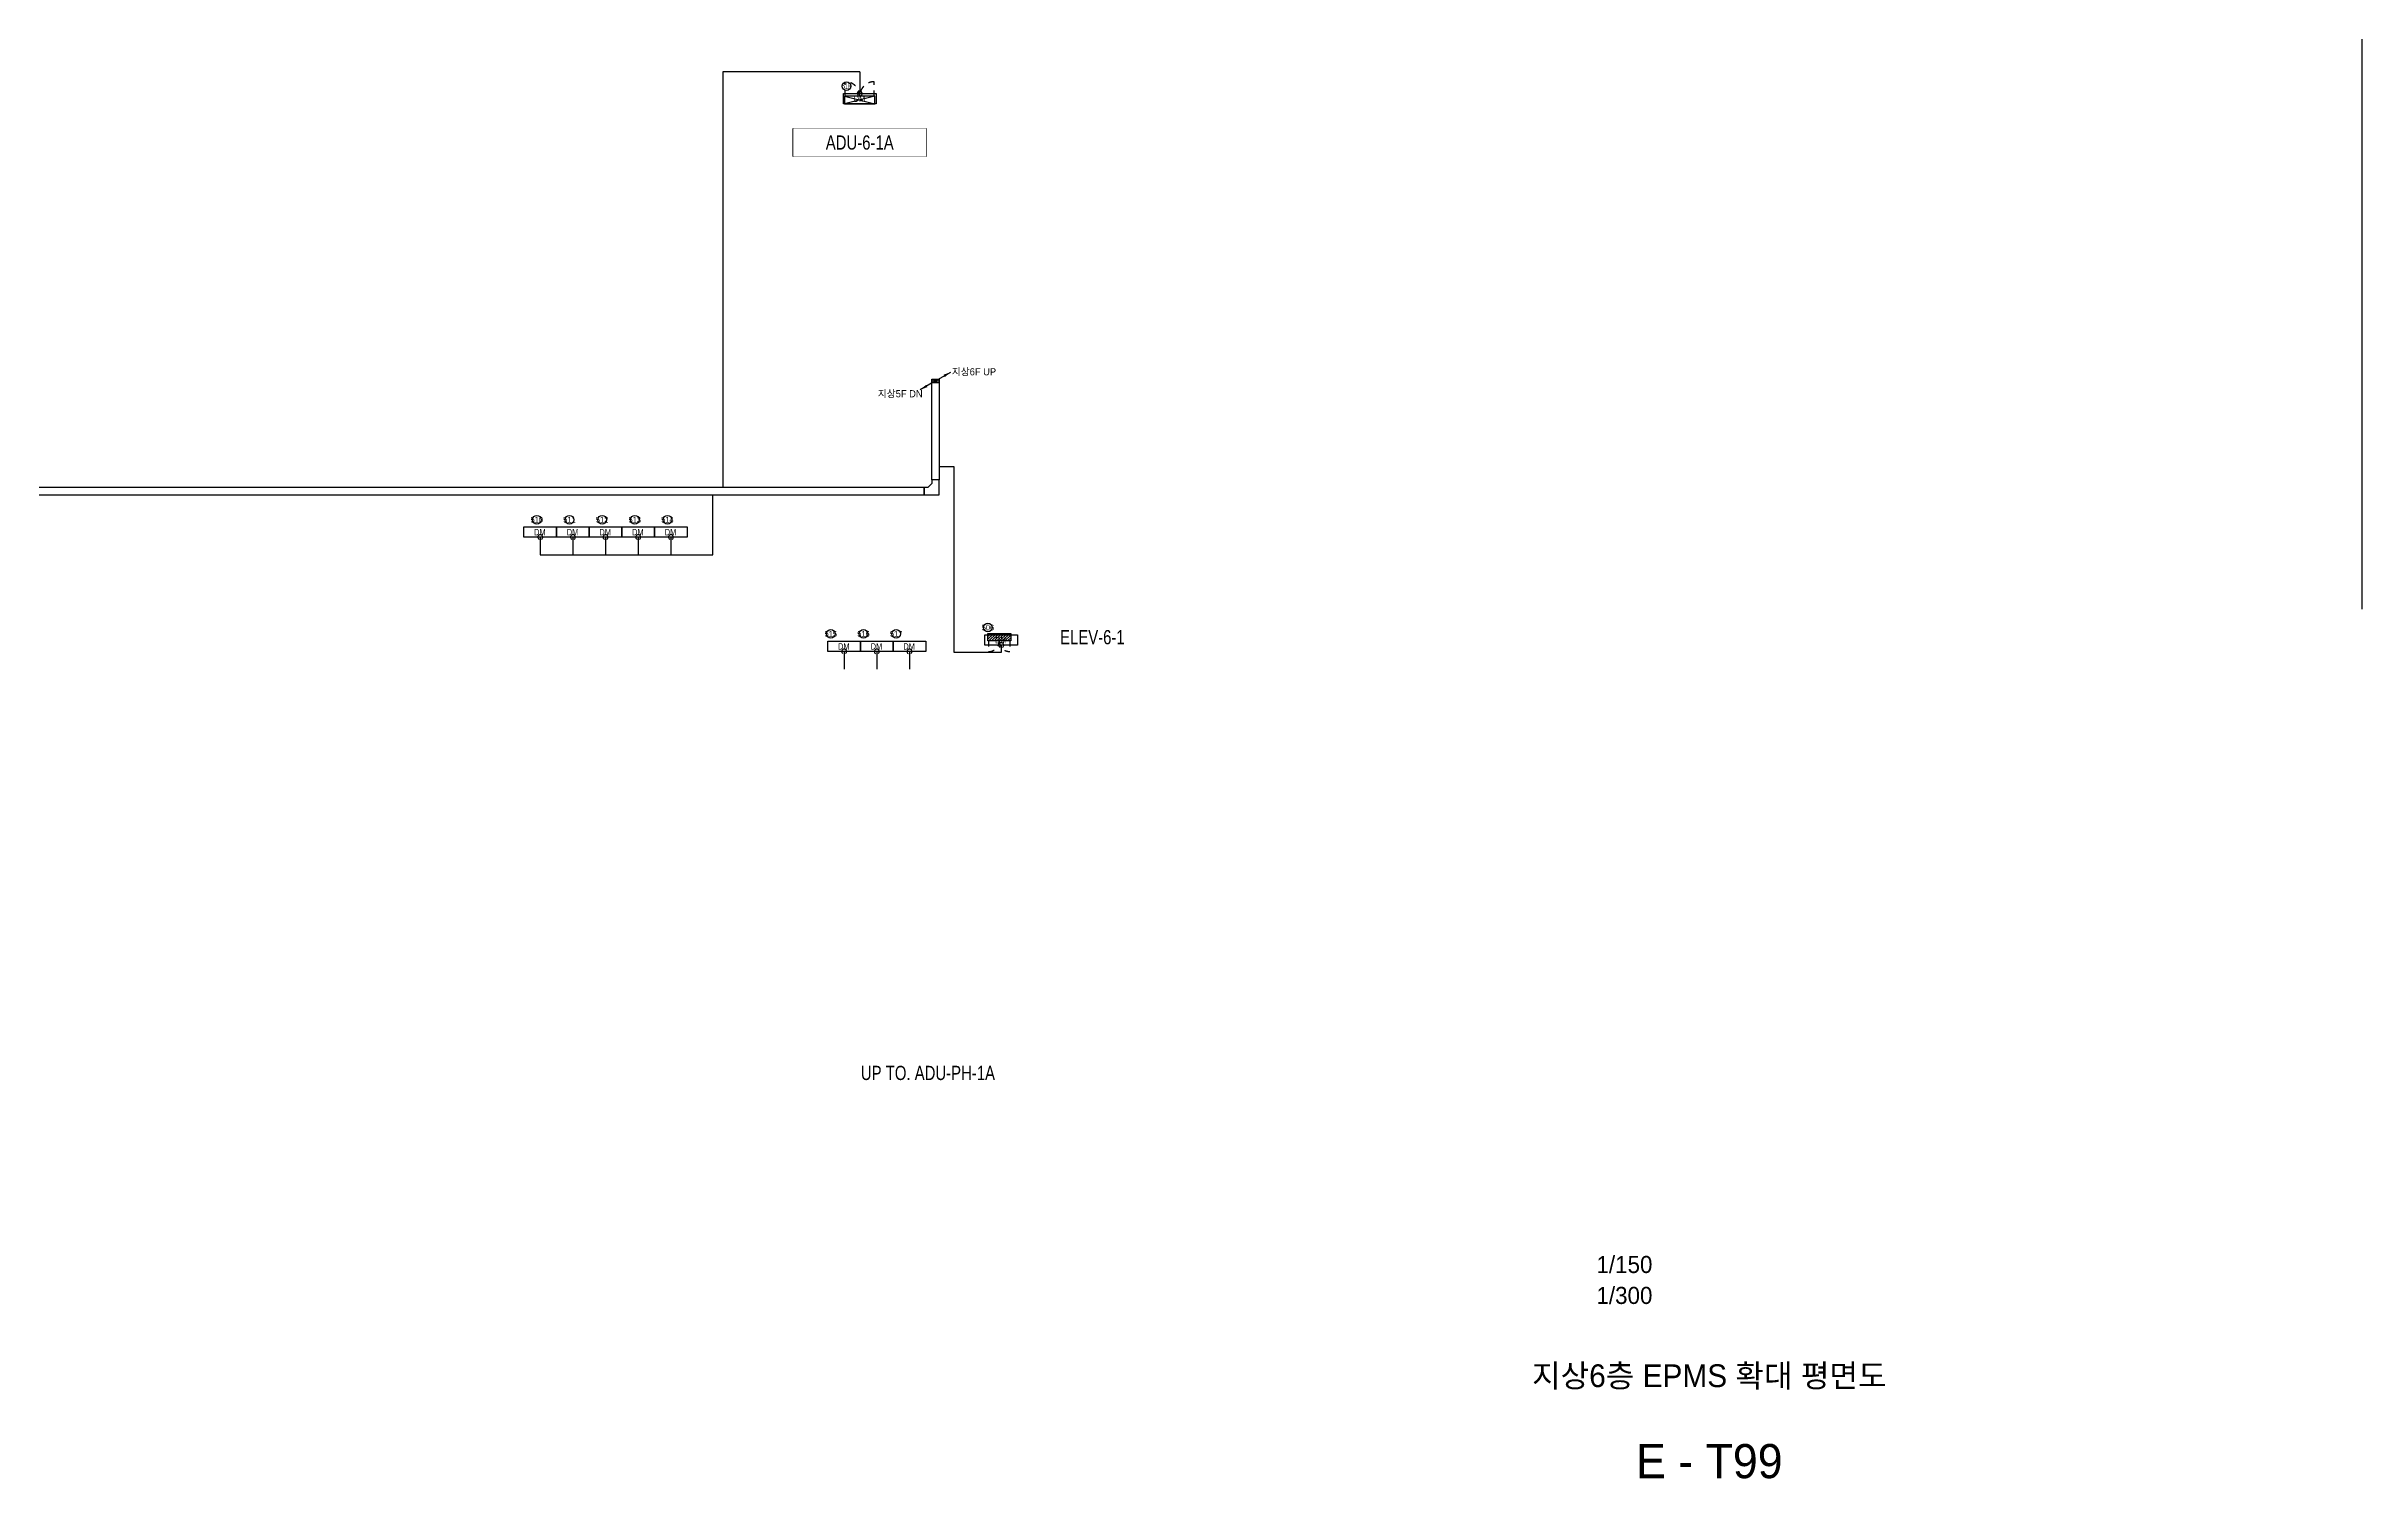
# Model space of a CAD drawing. Header units: millimetres. Extents: x 89450 to 753248, y -530175 to 1209785.
# Drawn here: x 325127 to 386107, y 729682 to 767414 of the extents above; entities that cross this region are included whole.
import ezdxf
from ezdxf.enums import TextEntityAlignment as Align

# ---------------------------------------------------------------- set-up
doc = ezdxf.new("R2010")
doc.units = ezdxf.units.MM
doc.header["$LTSCALE"] = 150
doc.linetypes.add('CONTINOUS', pattern=[0])
doc.linetypes.add('D1', pattern=[3, 1, -1, 1])
for name, color, linetype in [('------01 Distribution Panel', 3, 'Continuous'), ('------01 Motor Control Panel or Center', 4, 'Continuous'), ('-----29 Cable Schedule', 1, 'Continuous'), ('-----29 Indicator', 1, 'Continuous'), ('-----41 Drawing Title', 2, 'Continuous'), ('-----42 Drawing Number', 2, 'Continuous'), ('-----43 Drawing Scale', 3, 'Continuous'), ('-----99 EPMS CABLE DUCT', 4, 'Continuous'), ('-----99 EPMS CONDUIT', 4, 'Continuous'), ('-----99 EPMS DEVICE', 3, 'Continuous')]:
    doc.layers.add(name, color=color, linetype=linetype)
doc.styles.add('ELEC', font='')
doc.styles.get('ELEC').set_extended_font_data('Dotum')

# ---------------------------------------------------------------- blocks, each defined once
blk = doc.blocks.new('MCP_EQUIPMENT-2')
at = {"color": 161}
for p, q in [((200, 400), (0, -400)), ((200, -400), (0, 400))]:
    blk.add_line(p, q, dxfattribs=at)
at = {"color": 161, "linetype": 'D1'}
for p, q in [((200, 380), (580, 380)), ((200, -380), (580, -380))]:
    blk.add_line(p, q, dxfattribs=at)
at = {"color": 161}
blk.add_lwpolyline([(200, 400), (0, 400), (0, -400), (200, -400)], close=True, dxfattribs=at)
at = {"color": 161, "linetype": 'D1'}
for centre, start, end in [((200, 380), 270, 0), ((200, -380), 0, 90)]:
    blk.add_arc(centre, 380, start, end, dxfattribs=at)
blk = doc.blocks.new('PNL3')
at = {"color": 161, "linetype": 'D1'}
for p, q in [((-200, 280), (-480, 280)), ((-200, -280), (-480, -280))]:
    blk.add_line(p, q, dxfattribs=at)
at = {"color": 161}
for p, q in [((-200, 276), (0, 76)), ((-200, 205), (0, 5)), ((-200, 135), (0, -65)), ((-200, 64), (0, -136)), ((-153, 300), (0, 147)), ((-83, 300), (0, 217)), ((-200, -7), (0, -207)), ((-200, -78), (0, -278)), ((-200, -148), (-48, -300)), ((-200, -219), (-119, -300))]:
    blk.add_line(p, q, dxfattribs=at)
blk.add_lwpolyline([(0, -300), (-200, -300), (-200, 300), (0, 300)], close=True, dxfattribs=at)
at = {"color": 161, "linetype": 'D1'}
for centre, start, end in [((-200, 280), 180, 270), ((-200, -280), 90, 180)]:
    blk.add_arc(centre, 280, start, end, dxfattribs=at)

msp = doc.modelspace()

# ---------------------------------------------------------------- linework, layer by layer
at = {"layer": '------01 Motor Control Panel or Center', "linetype": 'CONTINOUS', "elevation": 0}
msp.add_lwpolyline([(348302, 765250), (348302, 764510), (344798, 764510), (344798, 765250)], close=True, dxfattribs=at)
at = {"layer": '-----29 Cable Schedule'}
msp.add_line((386107, 796488), (386107, 752587), dxfattribs=at)
at = {"layer": '-----29 Indicator'}
for centre in [(346199, 766366), (338044, 754944), (338904, 754944), (339764, 754944), (340624, 754944), (341485, 754944), (345788, 751939), (346649, 751939), (347509, 751939), (349927, 752104)]:
    msp.add_circle(centre, 114, dxfattribs=at)
at = {"layer": '-----99 EPMS CABLE DUCT'}
for p, q in [((348545, 758600), (348139, 758366)), ((348455, 758640), (348635, 758560)), ((348455, 758560), (348635, 758640)), ((348545, 758600), (348951, 758834)), ((338136, 754483, 0), (338136, 754020, 0)), ((338996, 754483, 0), (338996, 754020, 0)), ((339856, 754483, 0), (339856, 754020, 0)), ((340716, 754483, 0), (340716, 754020, 0)), ((341577, 754483, 0), (341577, 754020, 0)), ((346140, 751473), (346140, 751010)), ((347000, 751473), (347000, 751010)), ((347860, 751473), (347860, 751010))]:
    msp.add_line(p, q, dxfattribs=at)
at = {"layer": '-----99 EPMS CABLE DUCT', "elevation": 0}
for points in [[(348445, 758650), (348645, 758650), (348645, 755995), (348445, 755995)], [(348445, 758650), (348645, 758650), (348645, 758550), (348445, 758550)], [(348455, 758640), (348635, 758640), (348635, 758560), (348455, 758560)], [(348245, 755795), (315258, 755795), (315258, 755595), (348245, 755595)]]:
    msp.add_lwpolyline(points, close=True, dxfattribs=at)
for points in [[(348951, 758834, 0, 70, 0), (348775, 758733, 40, 40, 0)], [(348139, 758366, 0, 70, 0), (348315, 758467, 40, 40, 0)]]:
    msp.add_lwpolyline(points, format="xyseb", dxfattribs=at)
for points in [[(350278, 751637), (350278, 751450), (349039, 751450), (349039, 756336), (348645, 756336)], [(338136, 754020), (342685, 754020), (342685, 755595)], [(348245, 755795), (348245, 755595), (348645, 755595), (348645, 755995), (348445, 755995), (348445, 755895), (348345, 755795), (348245, 755795)]]:
    msp.add_lwpolyline(points, dxfattribs=at)
at = {"layer": '-----99 EPMS CABLE DUCT'}
msp.add_circle((348545, 758600), 10, dxfattribs=at)
at = {"layer": '-----99 EPMS CONDUIT'}
for p, q in [((346550, 766746), (342944, 766746)), ((342944, 766746), (342944, 755795)), ((346550, 766746), (346550, 766170))]:
    msp.add_line(p, q, dxfattribs=at)
for centre, start, end in [((346550, 766170), 120, 60), ((338136, 754483, 0), 300, 240), ((338996, 754483, 0), 300, 240), ((339856, 754483, 0), 300, 240), ((340716, 754483, 0), 300, 240), ((341577, 754483, 0), 300, 240), ((346140, 751473), 300, 240), ((347000, 751473), 300, 240), ((347860, 751473), 300, 240), ((350278, 751637), 300, 240)]:
    msp.add_arc(centre, 63.8, start, end, dxfattribs=at)
at = {"layer": '-----99 EPMS DEVICE', "color": 2}
for points in [[(346980, 765900), (346120, 765900), (346120, 766170), (346980, 766170)], [(346570, 751473), (345710, 751473), (345710, 751742), (346570, 751742)], [(347430, 751473), (346570, 751473), (346570, 751742), (347430, 751742)], [(348290, 751473), (347430, 751473), (347430, 751742), (348290, 751742)]]:
    msp.add_lwpolyline(points, close=True, dxfattribs=at)
at = {"layer": '-----99 EPMS DEVICE', "color": 2, "elevation": 0}
for points in [[(338566, 754483), (337706, 754483), (337706, 754752), (338566, 754752)], [(339426, 754483), (338566, 754483), (338566, 754752), (339426, 754752)], [(340286, 754483), (339426, 754483), (339426, 754752), (340286, 754752)], [(341146, 754483), (340286, 754483), (340286, 754752), (341146, 754752)], [(342007, 754483), (341146, 754483), (341146, 754752), (342007, 754752)]]:
    msp.add_lwpolyline(points, close=True, dxfattribs=at)

# ---------------------------------------------------------------- block references
at = {"layer": '------01 Distribution Panel', "rotation": 89.99999999999999}
msp.add_blockref('PNL3', (350225, 751950), dxfattribs=at)
at = {"layer": '------01 Motor Control Panel or Center', "rotation": 90}
msp.add_blockref('MCP_EQUIPMENT-2', (346550, 765900), dxfattribs=at)

# ---------------------------------------------------------------- texts
at = {"layer": '------01 Motor Control Panel or Center', "linetype": 'CONTINOUS', "style": 'ELEC', "width": 0.8}
msp.add_text('UP TO. ADU-PH-1A', height=375, dxfattribs=at).set_placement((346580, 740371), align=Align.MIDDLE_LEFT)
at = {"layer": '-----29 Indicator', "style": 'ELEC', "width": 0.6}
msp.add_text('518', height=150, dxfattribs=at).set_placement((346199, 766366), align=Align.MIDDLE_CENTER)
at = {"layer": '-----29 Indicator', "style": 'ELEC'}
for s, rotation, p in [('510', 1080, (338044, 754944)), ('511', 1080, (338904, 754944)), ('512', 1080, (339764, 754944)), ('513', 1080, (340624, 754944)), ('514', 1080, (341485, 754944)), ('515', 360, (345788, 751939)), ('516', 360, (346649, 751939)), ('517', 360, (347509, 751939)), ('506', 360, (349927, 752104))]:
    msp.add_text(s, height=150, rotation=rotation, dxfattribs=at).set_placement(p, align=Align.MIDDLE_CENTER)
at = {"layer": '-----41 Drawing Title', "style": 'ELEC'}
msp.add_text('지상6층 EPMS 확대 평면도', height=600, dxfattribs=at).set_placement((368925, 732395), align=Align.MIDDLE_CENTER)
at = {"layer": '-----42 Drawing Number', "style": 'ELEC'}
msp.add_text('E - T99', height=900, dxfattribs=at).set_placement((368925, 730145), align=Align.MIDDLE_CENTER)
at = {"layer": '-----43 Drawing Scale', "style": 'ELEC'}
for s, p in [('1/150', (366690, 735325)), ('1/300', (366690, 734510))]:
    msp.add_text(s, height=450, dxfattribs=at).set_placement(p, align=Align.MIDDLE_CENTER)
at = {"layer": '-----99 EPMS CABLE DUCT', "style": 'ELEC'}
for s, p in [('지상6F UP', (348975, 758748)), ('지상5F DN', (347026, 758169))]:
    msp.add_text(s, height=187.7, dxfattribs=at).set_placement(p)
at = {"layer": '-----99 EPMS DEVICE', "color": 2, "style": 'ELEC', "width": 0.9}
for p in [(346541, 766034), (346130, 751607), (346990, 751607), (347851, 751607), (350268, 751772)]:
    msp.add_text('DM', height=168, dxfattribs=at).set_placement(p, align=Align.MIDDLE)
for p in [(338126, 754617), (338987, 754617), (339847, 754617), (340707, 754617), (341567, 754617)]:
    msp.add_text('DM', height=168, rotation=360, dxfattribs=at).set_placement(p, align=Align.MIDDLE)

# ---------------------------------------------------------------- wipeouts: each hides what was drawn before it
msp.add_wipeout([(350925, 752220), (354428, 752220), (354428, 751480), (350925, 751480)]).dxf.layer = '------01 Distribution Panel'

# ---------------------------------------------------------------- next in the draw order: linework, layer by layer
at = {"layer": '-----99 EPMS DEVICE', "color": 2, "elevation": 0}
msp.add_lwpolyline([(350708, 751637), (349848, 751637), (349848, 751907), (350708, 751907)], close=True, dxfattribs=at)

# ---------------------------------------------------------------- next in the draw order: texts
at = {"layer": '------01 Distribution Panel', "linetype": 'CONTINOUS', "style": 'ELEC', "width": 0.8}
msp.add_text('ELEV-6-1', height=375, dxfattribs=at).set_placement((352677, 751850), align=Align.MIDDLE)

# ---------------------------------------------------------------- next in the draw order: wipeouts: each hides what was drawn before it
at = {"color": 1}
msp.add_wipeout([(344798, 765250), (348302, 765250), (348302, 764510), (344798, 764510)], dxfattribs=at).dxf.layer = '------01 Motor Control Panel or Center'

# ---------------------------------------------------------------- next in the draw order: texts
at = {"layer": '------01 Motor Control Panel or Center', "linetype": 'CONTINOUS', "style": 'ELEC', "width": 0.8}
msp.add_text('ADU-6-1A', height=375, dxfattribs=at).set_placement((346550, 764880), align=Align.MIDDLE)

doc.saveas('drawing.dxf')
